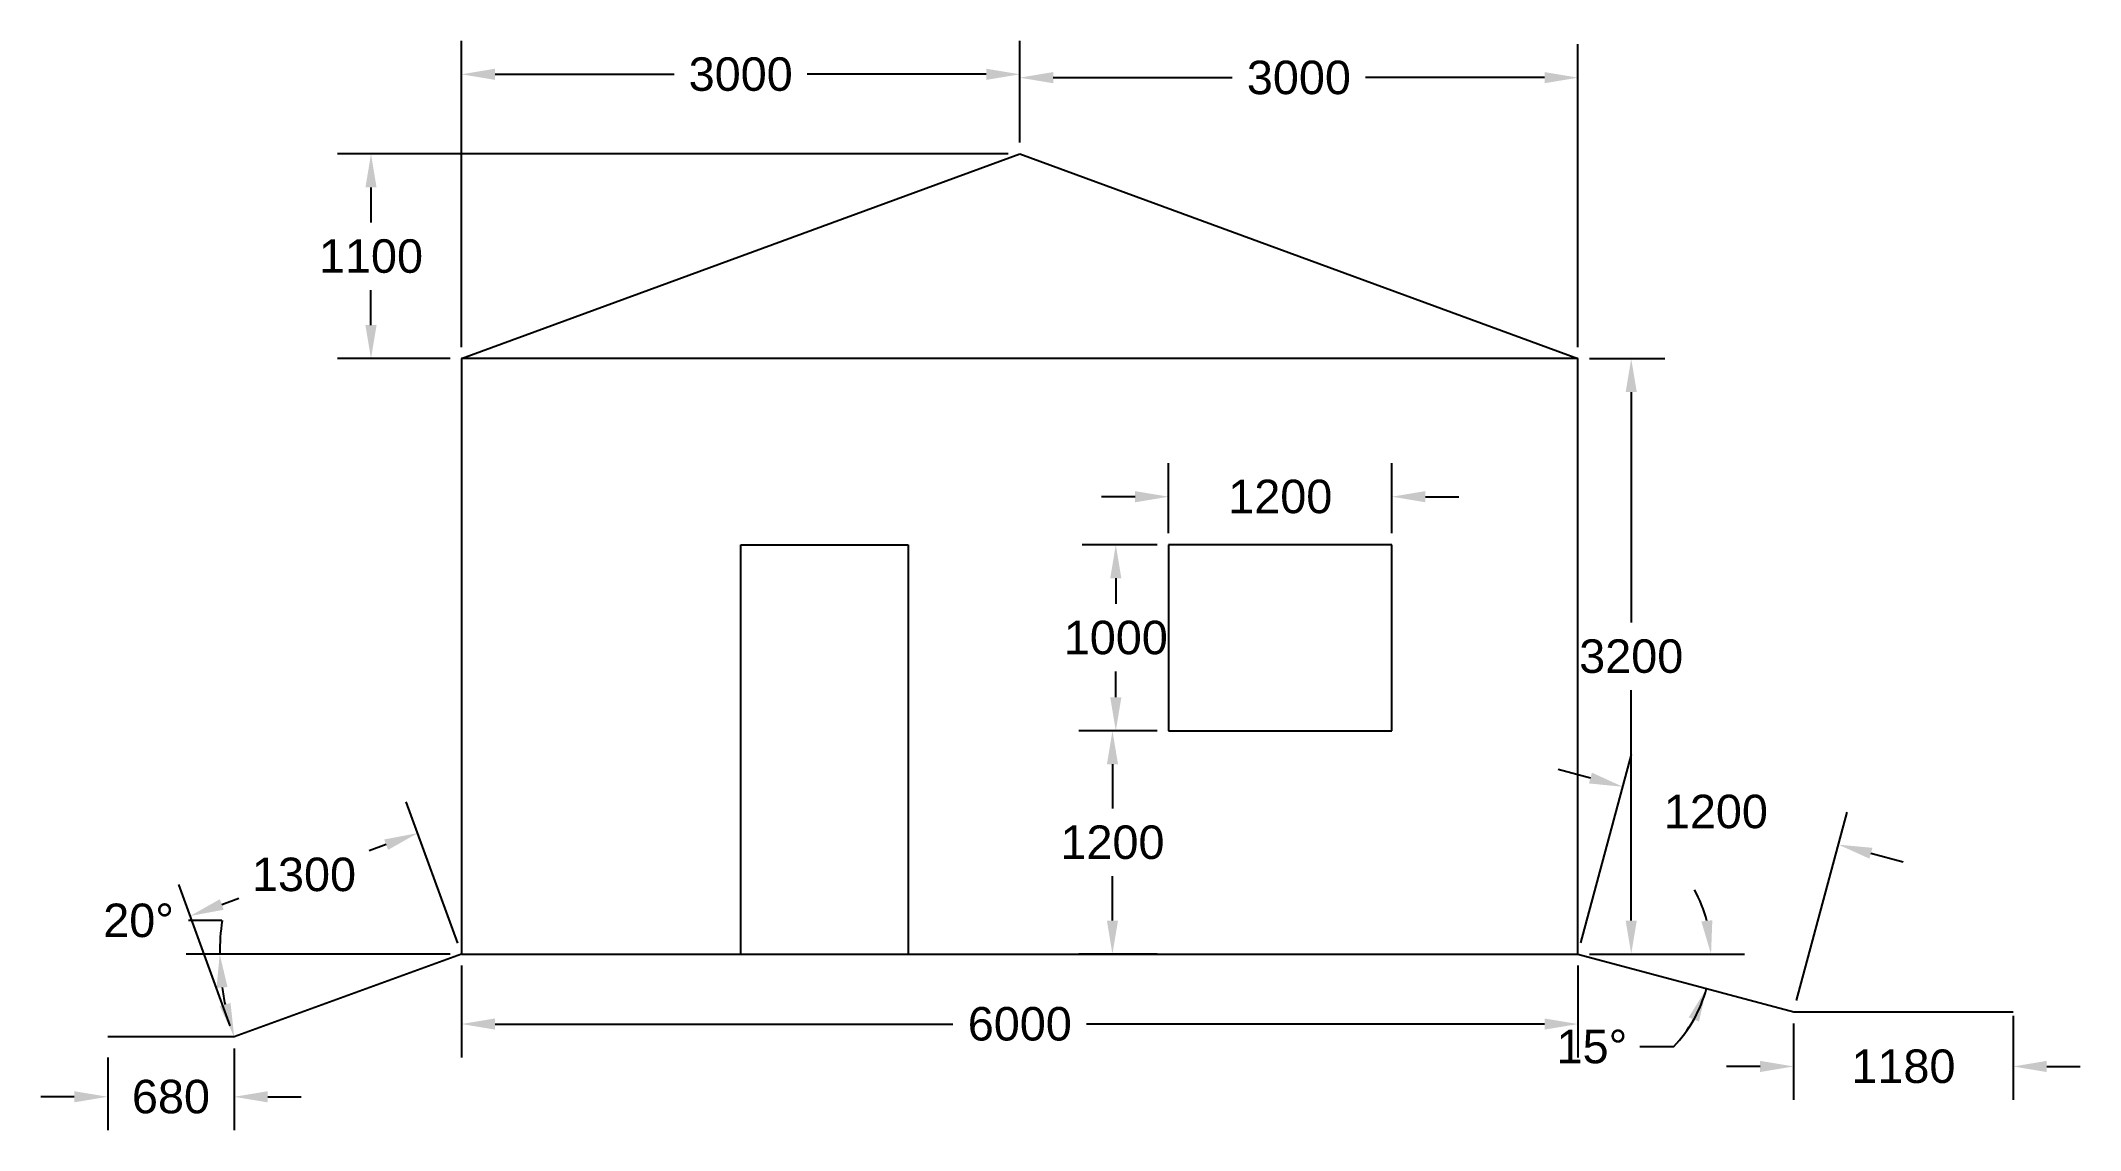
# Model space of a CAD drawing. Header units: inches. Extents: x -2262 to 8699, y -947 to 4908.
import ezdxf

# ---------------------------------------------------------------- set-up
doc = ezdxf.new("R2010")
doc.units = ezdxf.units.IN
doc.header["$MEASUREMENT"] = 0
doc.styles.get("Standard").update_dxf_attribs({"font": 'arial.ttf'})
doc.dimstyles.get("Standard").update_dxf_attribs({"dimtxt": 0.18, "dimasz": 0.18, "dimexe": 0.18, "dimexo": 0.0625, "dimgap": 0.09, "dimtad": 0, "dimtih": 1, "dimtoh": 1, "dimdec": 1, "dimzin": 0, "dimdsep": 46, "dimtxsty": 'Standard', "dimcen": 0.09, "dimadec": 0, "dimazin": 0, "dimtfac": 1, "dimtdec": 1, "dimtofl": 0, "dimtmove": 0, "dimatfit": 3, "dimfxl": 1, "dimtolj": 1, "dimtzin": 0, "dimarcsym": 0})

# ---------------------------------------------------------------- blocks, each defined once
blk = doc.blocks.new('*D1')
at = {"color": 0, "lineweight": -2, "transparency": 16777216}
for p, q in [((0, -62), (0, -556)), ((6000, -62), (6000, -556)), ((180, -376), (2641, -376)), ((5820, -376), (3359, -376))]:
    blk.add_line(p, q, dxfattribs=at)
at = {"color": 0, "transparency": 16777216}
for points in [[(180, -346), (180, -406), (0, -376)], [(5820, -346), (5820, -406), (6000, -376)]]:
    blk.add_solid(points, dxfattribs=at)
at = {"layer": 'Defpoints', "color": 0, "transparency": 16777216}
for p in [(0, 0), (6000, 0), (6000, -376)]:
    blk.add_point(p, dxfattribs=at)
at = {"color": 0, "transparency": 16777216, "insert": (3000, -376), "char_height": 180, "attachment_point": 5}
blk.add_mtext('\\A1;6000', dxfattribs=at)
blk = doc.blocks.new('*D2')
at = {"color": 0, "lineweight": -2, "transparency": 16777216}
for p, q in [((6062, 3200), (6466, 3200)), ((6286, 3020), (6286, 1782)), ((6286, 180), (6286, 1418)), ((6062, 0), (6466, 0))]:
    blk.add_line(p, q, dxfattribs=at)
at = {"color": 0, "transparency": 16777216}
for points in [[(6256, 3020), (6316, 3020), (6286, 3200)], [(6256, 180), (6316, 180), (6286, 0)]]:
    blk.add_solid(points, dxfattribs=at)
at = {"layer": 'Defpoints', "color": 0, "transparency": 16777216}
for p in [(6000, 3200), (6000, 0), (6286, 0)]:
    blk.add_point(p, dxfattribs=at)
at = {"color": 0, "transparency": 16777216, "insert": (6286, 1600), "char_height": 180, "attachment_point": 5}
blk.add_mtext('\\A1;3200', dxfattribs=at)
blk = doc.blocks.new('*D3')
at = {"color": 0, "lineweight": -2, "transparency": 16777216}
for p, q in [((0, 3262), (0, 4908)), ((3000, 4362), (3000, 4908)), ((180, 4728), (1142, 4728)), ((2820, 4728), (1858, 4728))]:
    blk.add_line(p, q, dxfattribs=at)
at = {"color": 0, "transparency": 16777216}
for points in [[(180, 4758), (180, 4698), (0, 4728)], [(2820, 4758), (2820, 4698), (3000, 4728)]]:
    blk.add_solid(points, dxfattribs=at)
at = {"layer": 'Defpoints', "color": 0, "transparency": 16777216}
for p in [(3000, 4728), (3000, 4300), (0, 3200)]:
    blk.add_point(p, dxfattribs=at)
at = {"color": 0, "transparency": 16777216, "insert": (1500, 4728), "char_height": 180, "attachment_point": 5}
blk.add_mtext('\\A1;3000', dxfattribs=at)
blk = doc.blocks.new('*D4')
at = {"color": 0, "lineweight": -2, "transparency": 16777216}
for p, q in [((3000, 4362), (3000, 4890)), ((6000, 3262), (6000, 4890)), ((3180, 4710), (4142, 4710)), ((5820, 4710), (4858, 4710))]:
    blk.add_line(p, q, dxfattribs=at)
at = {"color": 0, "transparency": 16777216}
for points in [[(3180, 4740), (3180, 4680), (3000, 4710)], [(5820, 4740), (5820, 4680), (6000, 4710)]]:
    blk.add_solid(points, dxfattribs=at)
at = {"layer": 'Defpoints', "color": 0, "transparency": 16777216}
for p in [(6000, 4710), (3000, 4300), (6000, 3200)]:
    blk.add_point(p, dxfattribs=at)
at = {"color": 0, "transparency": 16777216, "insert": (4500, 4710), "char_height": 180, "attachment_point": 5}
blk.add_mtext('\\A1;3000', dxfattribs=at)
blk = doc.blocks.new('*D5')
at = {"color": 0, "lineweight": -2, "transparency": 16777216}
for p, q in [((2938, 4300), (-667, 4300)), ((-487, 4120), (-487, 3932)), ((-487, 3380), (-487, 3568)), ((-62, 3200), (-667, 3200))]:
    blk.add_line(p, q, dxfattribs=at)
at = {"color": 0, "transparency": 16777216}
for points in [[(-517, 4120), (-457, 4120), (-487, 4300)], [(-517, 3380), (-457, 3380), (-487, 3200)]]:
    blk.add_solid(points, dxfattribs=at)
at = {"layer": 'Defpoints', "color": 0, "transparency": 16777216}
for p in [(-487, 4300), (3000, 4300), (0, 3200)]:
    blk.add_point(p, dxfattribs=at)
at = {"color": 0, "transparency": 16777216, "insert": (-487, 3750), "char_height": 180, "attachment_point": 5}
blk.add_mtext('\\A1;1100', dxfattribs=at)
blk = doc.blocks.new('*D6')
at = {"color": 0, "lineweight": -2, "transparency": 16777216}
for p, q in [((3800, 2262), (3800, 2638)), ((5000, 2262), (5000, 2638)), ((3620, 2458), (3440, 2458)), ((5180, 2458), (5360, 2458))]:
    blk.add_line(p, q, dxfattribs=at)
at = {"color": 0, "transparency": 16777216}
for points in [[(3620, 2488), (3620, 2428), (3800, 2458)], [(5180, 2488), (5180, 2428), (5000, 2458)]]:
    blk.add_solid(points, dxfattribs=at)
at = {"layer": 'Defpoints', "color": 0, "transparency": 16777216}
for p in [(5000, 2458), (3800, 2200), (5000, 2200)]:
    blk.add_point(p, dxfattribs=at)
at = {"color": 0, "transparency": 16777216, "insert": (4400, 2458), "char_height": 180, "attachment_point": 5}
blk.add_mtext('\\A1;1200', dxfattribs=at)
blk = doc.blocks.new('*D7')
at = {"color": 0, "lineweight": -2, "transparency": 16777216}
for p, q in [((3738, 2200), (3336, 2200)), ((3516, 2020), (3516, 1882)), ((3516, 1380), (3516, 1518)), ((3738, 1200), (3336, 1200))]:
    blk.add_line(p, q, dxfattribs=at)
at = {"color": 0, "transparency": 16777216}
for points in [[(3486, 2020), (3546, 2020), (3516, 2200)], [(3486, 1380), (3546, 1380), (3516, 1200)]]:
    blk.add_solid(points, dxfattribs=at)
at = {"layer": 'Defpoints', "color": 0, "transparency": 16777216}
for p in [(3800, 2200), (3516, 1200), (3800, 1200)]:
    blk.add_point(p, dxfattribs=at)
at = {"color": 0, "transparency": 16777216, "insert": (3516, 1700), "char_height": 180, "attachment_point": 5}
blk.add_mtext('\\A1;1000', dxfattribs=at)
blk = doc.blocks.new('*D8')
at = {"color": 0, "lineweight": -2, "transparency": 16777216}
for p, q in [((3738, 1200), (3318, 1200)), ((3498, 1020), (3498, 782)), ((3498, 180), (3498, 418)), ((3738, 0), (3318, 0))]:
    blk.add_line(p, q, dxfattribs=at)
at = {"color": 0, "transparency": 16777216}
for points in [[(3468, 1020), (3528, 1020), (3498, 1200)], [(3468, 180), (3528, 180), (3498, 0)]]:
    blk.add_solid(points, dxfattribs=at)
at = {"layer": 'Defpoints', "color": 0, "transparency": 16777216}
for p in [(3800, 1200), (3498, 0), (3800, 0)]:
    blk.add_point(p, dxfattribs=at)
at = {"color": 0, "transparency": 16777216, "insert": (3498, 600), "char_height": 180, "attachment_point": 5}
blk.add_mtext('\\A1;1200', dxfattribs=at)
blk = doc.blocks.new('*D10')
at = {"color": 0, "lineweight": -2, "transparency": 16777216}
for p, q in [((6067, 946), (5893, 992)), ((6016, 60), (6287, 1073)), ((7175, -250), (7447, 762)), ((7574, 542), (7748, 495))]:
    blk.add_line(p, q, dxfattribs=at)
at = {"color": 0, "transparency": 16777216}
for points in [[(6075, 975), (6059, 917), (6241, 899)], [(7582, 571), (7566, 513), (7400, 588)]]:
    blk.add_solid(points, dxfattribs=at)
at = {"layer": 'Defpoints', "color": 0, "transparency": 16777216}
for p in [(7400, 588), (6000, 0), (7159, -311)]:
    blk.add_point(p, dxfattribs=at)
at = {"color": 0, "transparency": 16777216, "insert": (6741, 765), "char_height": 180, "attachment_point": 5}
blk.add_mtext('\\A1;1200', dxfattribs=at)
blk = doc.blocks.new('*D11')
at = {"color": 0, "lineweight": -2, "transparency": 16777216}
for p, q in [((7159, -373), (7159, -784)), ((8339, -332), (8339, -784)), ((6979, -604), (6799, -604)), ((8519, -604), (8699, -604))]:
    blk.add_line(p, q, dxfattribs=at)
at = {"color": 0, "transparency": 16777216}
for points in [[(6979, -574), (6979, -634), (7159, -604)], [(8519, -574), (8519, -634), (8339, -604)]]:
    blk.add_solid(points, dxfattribs=at)
at = {"layer": 'Defpoints', "color": 0, "transparency": 16777216}
for p in [(7159, -311), (8339, -269), (8339, -604)]:
    blk.add_point(p, dxfattribs=at)
at = {"color": 0, "transparency": 16777216, "insert": (7749, -604), "char_height": 180, "attachment_point": 5}
blk.add_mtext('\\A1;1180', dxfattribs=at)
blk = doc.blocks.new('*D12')
at = {"color": 0, "lineweight": -2, "transparency": 16777216}
for p, q in [((-1222, -507), (-1222, -947)), ((-1902, -555), (-1902, -947)), ((-2082, -767), (-2262, -767)), ((-1042, -767), (-862, -767))]:
    blk.add_line(p, q, dxfattribs=at)
at = {"color": 0, "transparency": 16777216}
for points in [[(-2082, -737), (-2082, -797), (-1902, -767)], [(-1042, -737), (-1042, -797), (-1222, -767)]]:
    blk.add_solid(points, dxfattribs=at)
at = {"layer": 'Defpoints', "color": 0, "transparency": 16777216}
for p in [(-1902, -492), (-1222, -445), (-1902, -767)]:
    blk.add_point(p, dxfattribs=at)
at = {"color": 0, "transparency": 16777216, "insert": (-1562, -767), "char_height": 180, "attachment_point": 5}
blk.add_mtext('\\A1;680', dxfattribs=at)
blk = doc.blocks.new('*D13')
at = {"color": 0, "lineweight": -2, "transparency": 16777216}
for p, q in [((-21, 59), (-298, 819)), ((-406, 588), (-497, 555)), ((-1243, -386), (-1520, 374)), ((-1289, 267), (-1197, 300))]:
    blk.add_line(p, q, dxfattribs=at)
at = {"color": 0, "transparency": 16777216}
for points in [[(-416, 616), (-395, 560), (-236, 650)], [(-1299, 295), (-1279, 238), (-1458, 205)]]:
    blk.add_solid(points, dxfattribs=at)
at = {"layer": 'Defpoints', "color": 0, "transparency": 16777216}
for p in [(-236, 650), (0, 0), (-1222, -445)]:
    blk.add_point(p, dxfattribs=at)
at = {"color": 0, "transparency": 16777216, "insert": (-847, 427), "char_height": 180, "attachment_point": 5}
blk.add_mtext('\\A1;1300', dxfattribs=at)
blk = doc.blocks.new('*D14')
at = {"color": 0, "lineweight": -2, "transparency": 16777216}
for p, q in [((-1288, 180), (-1468, 180)), ((-62, 0), (-1480, 0))]:
    blk.add_line(p, q, dxfattribs=at)
for start, end in [(172.0604, 180), (187.9396, 192.0604)]:
    blk.add_arc((0, 0), 1300, start, end, dxfattribs=at)
at = {"color": 0, "transparency": 16777216}
for points in [[(-1317, -182), (-1258, -177), (-1300, 0)], [(-1242, -263), (-1300, -280), (-1222, -445)]]:
    blk.add_solid(points, dxfattribs=at)
at = {"layer": 'Defpoints', "color": 0, "transparency": 16777216}
for p in [(0, 0), (0, 0), (6000, 0), (-1265, -300), (-1222, -445)]:
    blk.add_point(p, dxfattribs=at)
at = {"color": 0, "transparency": 16777216, "insert": (-1736, 180), "char_height": 180, "attachment_point": 5}
blk.add_mtext('\\A1;20°', dxfattribs=at)
blk = doc.blocks.new('*D15')
at = {"color": 0, "lineweight": -2, "transparency": 16777216}
for p, q in [((6062, 0), (6895, 0)), ((6513, -498), (6333, -498))]:
    blk.add_line(p, q, dxfattribs=at)
for start, end in [(14.4621, 28.9242), (315.8388, 345), (316.0758, 330.5379)]:
    blk.add_arc((6000, 0), 715, start, end, dxfattribs=at)
at = {"color": 0, "transparency": 16777216}
for points in [[(6722, 182), (6663, 175), (6715, 0)], [(6595, -340), (6650, -363), (6691, -185)]]:
    blk.add_solid(points, dxfattribs=at)
at = {"layer": 'Defpoints', "color": 0, "transparency": 16777216}
for p in [(0, 0), (6000, 0), (6000, 0), (6712, -62), (7159, -311)]:
    blk.add_point(p, dxfattribs=at)
at = {"color": 0, "transparency": 16777216, "insert": (6075, -498), "char_height": 180, "attachment_point": 5}
blk.add_mtext('\\A1;15°', dxfattribs=at)

msp = doc.modelspace()

# ---------------------------------------------------------------- linework, layer by layer
for p, q in [((0, 3200), (3000, 4300)), ((3000, 4300), (6000, 3200)), ((6000, 3200), (0, 3200)), ((0, 3200), (0, 0)), ((6000, 3200), (0, 3200)), ((6000, 0), (6000, 3200)), ((1500, 0), (1500, 2200)), ((1500, 2200), (2400, 2200)), ((2400, 2200), (2400, 0)), ((5000, 2200), (3800, 2200)), ((3800, 2200), (3800, 1200)), ((5000, 1200), (5000, 2200)), ((3800, 1200), (5000, 1200)), ((0, 0), (-1221.6, -444.6)), ((0, 0), (6000, 0)), ((6000, 0), (7159.1, -310.6)), ((7159.1, -310.6), (8339.1, -310.6)), ((8339.1, -310.6), (8339.1, -310.6)), ((8339.1, -310.6), (8339.1, -310.6)), ((-1221.6, -444.6), (-1901.6, -444.6))]:
    msp.add_line(p, q)

# ---------------------------------------------------------------- dimensions: what is measured, and where the dimension line sits
for base, p1, p2, picture, middle in [((3000, 4728.2), (0, 3200), (3000, 4300), '*D3', (1500, 4728.2)), ((6000, 4710.1), (3000, 4300), (6000, 3200), '*D4', (4500, 4710.1)), ((5000, 2458.2), (3800, 2200), (5000, 2200), '*D6', (4400, 2458.2)), ((6000, -375.8), (0, 0), (6000, 0), '*D1', (3000, -375.8)), ((8339.1, -604.5), (7159.1, -310.6), (8339.1, -269.4), '*D11', (7749.1, -604.5)), ((-1901.6, -766.6), (-1221.6, -444.6), (-1901.6, -492.2), '*D12', (-1561.6, -766.6))]:
    dim = msp.add_linear_dim(base=base, p1=p1, p2=p2, dimstyle='Standard', override={"dimscale": 1000, "dimdec": 0, "dimtdec": 0})
    dim.commit()
    dim.dimension.update_dxf_attribs({"geometry": picture, "text_midpoint": middle})
for base, p1, p2, picture, middle in [((-486.7, 4300), (0, 3200), (3000, 4300), '*D5', (-486.7, 3750)), ((6286.1, 0), (6000, 3200), (6000, 0), '*D2', (6286.1, 1600)), ((3516, 1200), (3800, 2200), (3800, 1200), '*D7', (3516, 1700)), ((3498, 0), (3800, 1200), (3800, 0), '*D8', (3498, 600))]:
    dim = msp.add_linear_dim(base=base, p1=p1, p2=p2, angle=90, dimstyle='Standard', override={"dimscale": 1000, "dimdec": 0, "dimtdec": 0})
    dim.commit()
    dim.dimension.update_dxf_attribs({"geometry": picture, "text_midpoint": middle})
dim = msp.add_linear_dim(base=(7400, 588.4), p1=(6000, 0), p2=(7159.1, -310.6), angle=345, dimstyle='Standard', override={"dimscale": 1000, "dimdec": 0, "dimtdec": 0})
dim.commit()
dim.dimension.update_dxf_attribs({"geometry": '*D10', "text_midpoint": (6741, 764.9), "dimtype": 161})
dim = msp.add_aligned_dim(p1=(-1221.6, -444.6), p2=(0, 0), distance=691.3, dimstyle='Standard', override={"dimscale": 1000, "dimdec": 0, "dimtdec": 0})
dim.commit()
dim.dimension.update_dxf_attribs({"geometry": '*D13', "text_midpoint": (-847.3, 427.3)})
for base, line2, picture, middle in [((6712.3, -62.3), ((6000, 0), (7159.1, -310.6)), '*D15', (6074.9, -498.1)), ((-1265, -299.8), ((0, 0), (-1221.6, -444.6)), '*D14', (-1735.6, 179.6))]:
    dim = msp.add_angular_dim_2l(base=base, line1=((0, 0), (6000, 0)), line2=line2, dimstyle='Standard', override={"dimscale": 1000, "dimdec": 0, "dimtdec": 0})
    dim.commit()
    dim.dimension.update_dxf_attribs({"geometry": picture, "text_midpoint": middle})

doc.saveas('drawing.dxf')
